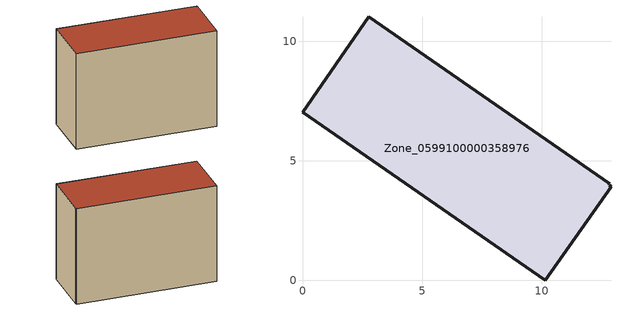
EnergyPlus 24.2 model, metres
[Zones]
Zone_0599100000358976
 floor ground (C_G): 0,7.02 2.77,11.02 12.86,4.03 12.82,3.98 12.9,3.92 10.15,0 z3.69
 wall outside (C_F): 2.77,11.02 0,7.02 10.15,0 12.9,3.92 12.82,3.98 12.86,4.03 2.77,11.02 z3.69:12.49
 roof outside (C_R): 12.9,3.92 12.82,3.98 12.86,4.03 2.77,11.02 0,7.02 10.15,0 z12.49
[BUILDING]
Pand.0599100000358976: North Axis=0; Terrain=City; Loads Convergence Tolerance Value=0.04; Temperature Convergence Tolerance Value=0.4; Solar Distribution=FullExterior; Maximum Number of Warmup Days=25; Minimum Number of Warmup Days=1
[Site:Location]
Rotterdam.The.Hague.AP_ZH_NLD Design_Conditions: Latitude=51.96; Longitude=4.45; Time Zone=1; Elevation=-4.5
[SITE:GROUNDTEMPERATURE:BUILDINGSURFACE]
18, 18, 18, 18, 18, 18, 18, 18, 18, 18, 18, 18
[MATERIAL] Thermal Absorptance=0.9; Solar Absorptance=0.7; Visible Absorptance=0.7
Name | Roughness | Thickness | Conductivity | Density | Specific Heat
G.TI.1992-2005 | MediumSmooth | 0.15 | 0.06 | 540 | 1210
F.TI.1992-2005 | Rough | 0.3 | 0.12 | 1920 | 840
R.TI.1992-2005 | MediumRough | 0.2 | 0.08 | 1500 | 1000
[CONSTRUCTION]
C_G: G.TI.1992-2005
C_F: F.TI.1992-2005
C_R: R.TI.1992-2005
[ZONE]
Zone_0599100000358976: Type=1; Multiplier=1; Ceiling Height=Autocalculate; Volume=Autocalculate; Floor Area=autocalculate; Part of Total Floor Area=Yes
[ZONEINFILTRATION:DESIGNFLOWRATE]
Infil_Zone_0599100000358976: Zone or ZoneList or Space or SpaceList=Zone_0599100000358976; Schedule=AlwaysOn; Design Flow Rate Calculation Method=Flow/Area; Flow Rate per Floor Area=0.0015; Constant Term Coefficient=1; Temperature Term Coefficient=0; Velocity Term Coefficient=0; Velocity Squared Term Coefficient=0
[HVACTEMPLATE:ZONE:IDEALLOADSAIRSYSTEM]
Zone_0599100000358976: Maximum Heating Supply Air Temperature=50; Minimum Cooling Supply Air Temperature=13; Maximum Heating Supply Air Humidity Ratio=0.0156; Minimum Cooling Supply Air Humidity Ratio=0.0077; Heating Limit=NoLimit; Cooling Limit=NoLimit; Dehumidification Control Type=ConstantSensibleHeatRatio; Cooling Sensible Heat Ratio=0.7; Dehumidification Setpoint=60; Humidification Control Type=None; Humidification Setpoint=30; Outdoor Air Method=None; Outdoor Air Flow Rate per Person=0.00944; Outdoor Air Flow Rate per Zone Floor Area=0; Outdoor Air Flow Rate per Zone=0; Demand Controlled Ventilation Type=None; Outdoor Air Economizer Type=NoEconomizer; Heat Recovery Type=None; Sensible Heat Recovery Effectiveness=0.7; Latent Heat Recovery Effectiveness=0.65
[ZONECONTROL:THERMOSTAT]
ThermostatControl_Zone_0599100000358976: Zone or ZoneList=Zone_0599100000358976; Control Type Schedule=DualSetpointControlType; Control 1=Thermostat_Zone_0599100000358976; Temperature Difference Between Cutout And Setpoint=0
[THERMOSTATSETPOINT:DUALSETPOINT]
Thermostat_Zone_0599100000358976: Heating Setpoint Temperature Schedule=HeatingSetpoint_Zone_0599100000358976; Cooling Setpoint Temperature Schedule=CoolingSetpoint_Zone_0599100000358976
[SCHEDULE:COMPACT]
HeatingSetpoint_Zone_0599100000358976: Through: 12/31, For: AllDays, Until: 24:00, 21
CoolingSetpoint_Zone_0599100000358976: Through: 12/31, For: AllDays, Until: 24:00, 24
DualSetpointControlType: Through: 12/31, For: AllDays, Until: 24:00, 4
AlwaysOn: Through: 12/31, For: AllDays, Until: 24:00, 1
